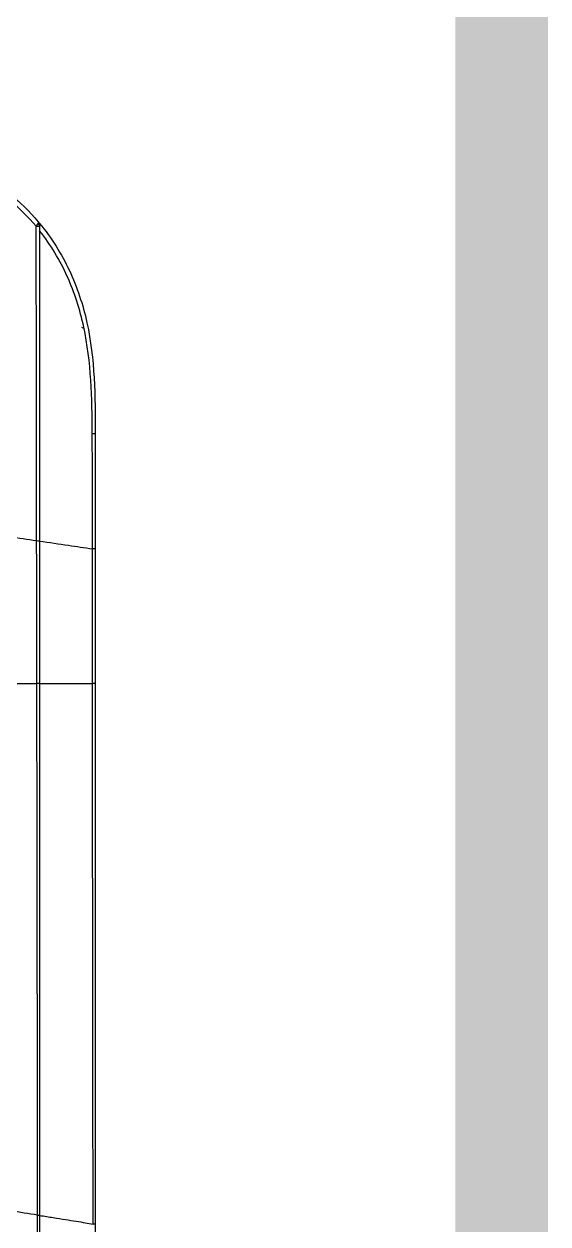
# Model space of a CAD drawing. Header units: millimetres. Extents: x 389217 to 432717, y 56032 to 85056.
# Drawn here: x 425538.2 to 425651.2, y 60714.9 to 60973.8 of the extents above; entities that cross this region are included whole.
import ezdxf

# ---------------------------------------------------------------- set-up
doc = ezdxf.new("R2010")
doc.units = ezdxf.units.MM
doc.header["$LTSCALE"] = 60
doc.linetypes.add('HID', pattern=[2.5, 1.5, -1])
doc.layers.add('06-LIGHT', color=4, linetype='Continuous')
doc.layers.add('3.기호.계단선', color=30, linetype='Continuous')

# ---------------------------------------------------------------- blocks, each defined once
blk = doc.blocks.new('*U20')
at = {"color": 8}
for p, q in [((1014.17, 10.38), (205.71, 10.38)), ((205.77, 10), (1014.11, 10)), ((207.32, 0), (1012.57, 0))]:
    blk.add_line(p, q, dxfattribs=at)
for centre, major_axis, ratio, start_param, end_param in [((27.78, 10.8), (0, 0.8), 0.561889, 2.263316, 3.141593), ((27.95, 10.8), (0, -0.8), 0.036559, 4.947692, 6.283185), ((46.09, 2.62), (-0.177, 0.468), 0.136261, 1.898046, 3.142386)]:
    blk.add_ellipse(centre, major_axis=major_axis, ratio=ratio, start_param=start_param, end_param=end_param, dxfattribs=at)
for points, degree in [([(17.79, 21.49), (20.27, 17.25), (23.41, 13.38), (27.13, 10.24)], 3), ([(27.93, 10.61), (24.48, 13.56), (21.57, 17.12), (19.17, 21)], 3), ([(27.43, 10), (27.43, 10)], 1), ([(84.52, 10), (93.06, 10), (101.6, 10), (110.15, 10)], 3), ([(84.53, 10), (84.52, 10)], 1), ([(110.15, 10), (110.14, 10), (110.14, 10.2), (110.14, 10.49)], 3), ([(205.71, 10.38), (205.73, 10.15), (205.75, 10), (205.77, 10)], 3), ([(65.26, 0), (65.26, 0), (65.26, 0.21), (65.26, 0.54)], 3), ([(85.94, 0), (85.94, 0), (85.94, 0.21), (85.93, 0.52)], 3), ([(85.94, 0), (94.01, 0), (102.08, 0), (110.15, 0)], 3), ([(110.15, 0), (110.15, 0), (110.15, 0.2), (110.14, 0.51)], 3), ([(207.32, 0), (207.32, 0), (207.32, 0.15), (207.32, 0.4)], 3)]:
    blk.add_open_spline(points, degree=degree, dxfattribs=at)
for points, knots in [([(82.97, 21), (83.23, 19.12), (83.72, 15.58), (84.21, 12.13), (84.44, 10.53)], [0, 0, 0, 0, 0.525941, 1, 1, 1, 1]), ([(110.14, 21), (110.14, 18.81), (110.15, 15.21), (110.15, 11.82), (110.14, 10.49)], [0, 0, 0, 0, 0.610788, 1, 1, 1, 1]), ([(205.71, 10.38), (205.47, 11.91), (204.94, 15.34), (204.38, 19.05), (204.09, 21)], [0, 0, 0, 0, 0.480138, 1, 1, 1, 1]), ([(27.13, 10.24), (27.13, 10.24), (27.13, 10.24), (27.16, 10.22), (27.19, 10.21), (27.26, 10.22), (27.31, 10.23), (27.38, 10.26), (27.4, 10.27), (27.43, 10.29)], [0, 0, 0, 0, 0.00913, 0.00913, 0.424234, 0.424234, 0.800681, 0.800681, 1, 1, 1, 1]), ([(27.13, 10.24), (27.13, 10.23), (27.14, 10.23), (27.21, 10.17), (27.3, 10.12), (27.47, 10.05), (27.55, 10.02), (27.69, 10), (27.73, 10), (27.78, 10)], [0, 0, 0, 0, 0.009114, 0.009114, 0.424228, 0.424228, 0.805411, 0.805411, 1, 1, 1, 1]), ([(27.16, 10.22), (27.16, 10.22), (27.16, 10.21), (27.18, 10.2), (27.23, 10.15), (27.31, 10.09), (27.37, 10.04), (27.41, 10.01), (27.42, 10)], [0, 0, 0, 0, 0.055082, 0.234218, 0.553132, 0.775516, 0.931039, 1, 1, 1, 1]), ([(27.42, 10), (29.99, 7.85), (32.88, 6.06), (38.89, 3.25), (42.02, 2.21), (51.79, 0.07), (58.56, 0), (65.26, 0)], [0, 0, 0, 0, 0.25, 0.25, 0.5, 0.5, 1, 1, 1, 1]), ([(27.78, 10), (27.76, 10), (27.74, 10), (27.65, 10), (27.58, 10), (27.49, 10), (27.46, 10), (27.43, 10), (27.42, 10), (27.42, 10)], [0, 0, 0, 0, 0.088851, 0.088851, 0.481031, 0.481031, 0.789211, 0.789211, 1, 1, 1, 1]), ([(27.93, 10.61), (27.82, 10.54), (27.71, 10.46), (27.59, 10.39), (27.58, 10.38), (27.52, 10.34), (27.47, 10.31), (27.43, 10.29)], [0, 0, 0, 0, 0.602639, 0.602639, 0.700862, 0.700862, 1, 1, 1, 1]), ([(27.78, 10), (27.79, 10), (27.81, 10), (27.86, 10), (27.91, 10), (27.95, 10)], [0, 0, 0, 0, 0.27435, 0.27435, 1, 1, 1, 1]), ([(84.44, 10.53), (84.44, 10.53), (84.44, 10.53), (80.44, 10.53), (76.44, 10.53), (66.94, 10.54), (61.45, 10.55), (50.47, 10.57), (44.97, 10.58), (35.63, 10.6), (31.78, 10.6), (27.93, 10.61)], [0, 0, 0, 0, 0.000001, 0.000001, 0.21248, 0.21248, 0.503983, 0.503983, 0.795486, 0.795486, 1, 1, 1, 1]), ([(27.95, 10), (31.81, 10), (35.66, 10), (45, 10), (50.49, 10), (61.47, 10), (66.96, 10), (76.48, 10), (80.5, 10), (84.52, 10)], [0, 0, 0, 0, 0.204297, 0.204297, 0.495492, 0.495492, 0.786688, 0.786688, 1, 1, 1, 1]), ([(65.26, 0.54), (58.82, 0.56), (52.32, 0.72), (42.91, 2.74), (39.88, 3.71), (34.07, 6.33), (31.26, 8), (28.75, 10)], [0, 0, 0, 0, 0.5, 0.5, 0.75, 0.75, 1, 1, 1, 1]), ([(110.14, 10.49), (101.58, 10.51), (93.01, 10.52), (84.44, 10.53), (84.44, 10.53), (84.44, 10.53)], [0, 0, 0, 0, 0.999998, 0.999998, 1, 1, 1, 1]), ([(84.44, 10.53), (84.47, 10.37), (84.51, 10.08), (84.52, 10.03), (84.52, 10)], [0, 0, 0, 0, 0.526876, 1, 1, 1, 1]), ([(84.53, 10), (84.78, 8.24), (85.26, 4.97), (85.72, 1.9), (85.93, 0.52)], [0, 0, 0, 0, 0.529697, 1, 1, 1, 1]), ([(205.71, 10.38), (202, 10.38), (198.29, 10.38), (178.08, 10.39), (161.59, 10.41), (136.84, 10.45), (128.6, 10.46), (116.95, 10.48), (113.55, 10.49), (110.14, 10.49)], [0, 0, 0, 0, 0.116518, 0.116518, 0.634308, 0.634308, 0.893201, 0.893201, 1, 1, 1, 1]), ([(110.15, 10), (113.55, 10), (116.96, 10), (128.61, 10), (136.85, 10), (161.59, 10), (178.08, 10), (198.31, 10), (202.04, 10), (205.77, 10)], [0, 0, 0, 0, 0.106844, 0.106844, 0.365542, 0.365542, 0.882945, 0.882945, 1, 1, 1, 1]), ([(110.15, 10), (110.15, 8.84), (110.15, 7.17), (110.15, 4.76), (110.15, 2.73), (110.15, 1.24), (110.15, 0.51)], [0, 0, 0, 0, 0.343974, 0.49957, 0.756098, 1, 1, 1, 1]), ([(205.77, 10), (205.9, 9.18), (206.15, 7.6), (206.5, 5.41), (206.81, 3.5), (207.08, 1.84), (207.24, 0.86), (207.32, 0.4)], [0, 0, 0, 0, 0.23904, 0.458562, 0.658562, 0.839041, 1, 1, 1, 1]), ([(85.93, 0.52), (85.93, 0.52), (85.93, 0.52), (82.48, 0.52), (79.03, 0.52), (72.14, 0.52), (68.7, 0.52), (65.26, 0.54)], [0, 0, 0, 0, 0.000003, 0.000003, 0.500936, 0.500936, 1, 1, 1, 1]), ([(65.26, 0), (68.7, 0), (72.14, 0), (79.03, 0), (82.49, 0), (85.94, 0)], [0, 0, 0, 0, 0.499048, 0.499048, 1, 1, 1, 1]), ([(110.15, 0.51), (102.08, 0.52), (94.01, 0.52), (85.93, 0.52), (85.93, 0.52), (85.93, 0.52)], [0, 0, 0, 0, 0.999998, 0.999998, 1, 1, 1, 1]), ([(207.32, 0.4), (198.84, 0.4), (190.36, 0.41), (165.87, 0.43), (149.86, 0.46), (125.95, 0.5), (118.05, 0.51), (110.15, 0.51)], [0, 0, 0, 0, 0.261714, 0.261714, 0.756054, 0.756054, 1, 1, 1, 1]), ([(110.15, 0), (118.05, 0), (125.95, 0), (149.86, 0), (165.88, 0), (190.36, 0), (198.84, 0), (207.32, 0)], [0, 0, 0, 0, 0.243953, 0.243953, 0.738293, 0.738293, 1, 1, 1, 1])]:
    blk.add_open_spline(points, degree=3, knots=knots, dxfattribs=at)

msp = doc.modelspace()

# ---------------------------------------------------------------- linework, layer by layer
at = {"layer": '3.기호.계단선', "color": 10, "linetype": 'HID'}
msp.add_lwpolyline([(425641.17, 61261.74, 20, 20, 0), (425641.17, 59331.74, 0, 0, 0)], format="xyseb", dxfattribs=at)

# ---------------------------------------------------------------- block references
at = {"layer": '06-LIGHT', "xscale": -1.2, "yscale": 1.2, "zscale": 1.2, "rotation": 89.99999999999982}
msp.add_blockref('*U20', (425553.57, 60963.67), dxfattribs=at)

doc.saveas('drawing.dxf')
